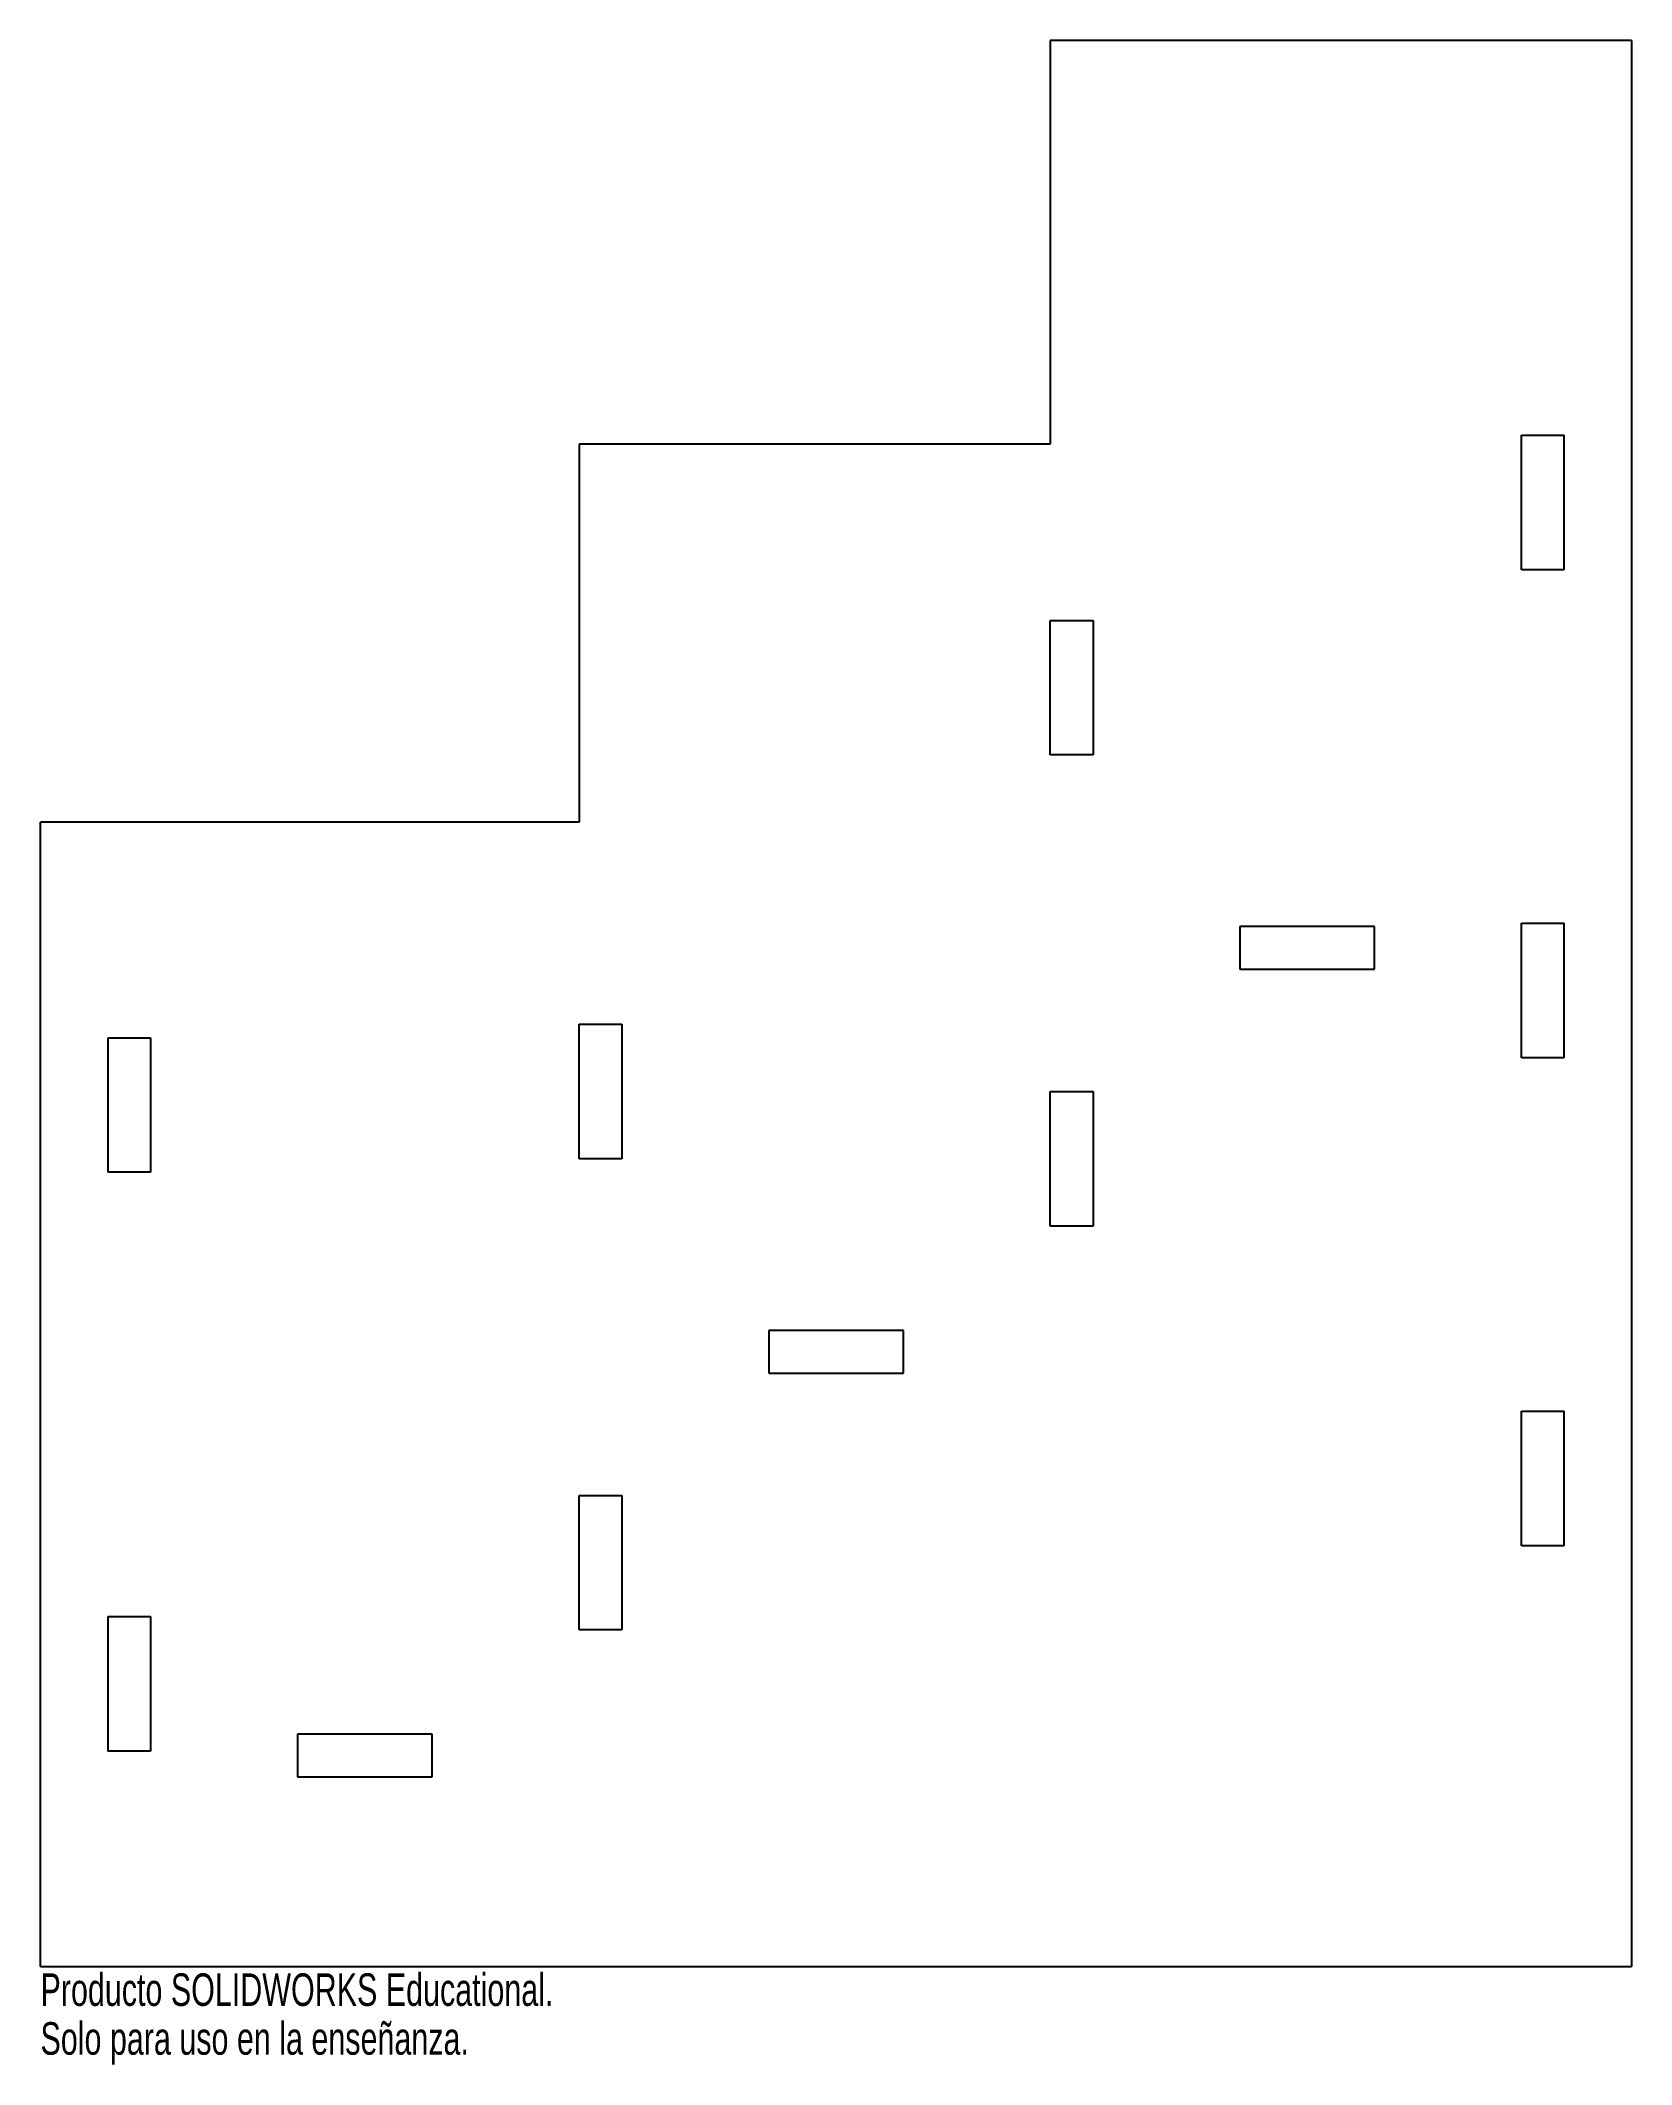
# Model space of a CAD drawing. Header units: millimetres. Extents: x -127 to 109, y -170 to 131.
import ezdxf

# ---------------------------------------------------------------- set-up
doc = ezdxf.new("R2010")
doc.units = ezdxf.units.MM
doc.styles.add('SLDTEXTSTYLE0', font='TXT', dxfattribs={"width": 0.7})

msp = doc.modelspace()

# ---------------------------------------------------------------- linework, layer by layer
at = {"color": 7, "linetype": 'Continuous', "lineweight": 25}
for p, q in [((22.76, 130.96), (22.76, 70.96)), ((109.11, 130.96), (22.76, 130.96)), ((109.11, 130.96), (109.11, -155.2)), ((92.76, 72.3), (99.11, 72.3)), ((92.76, 52.3), (92.76, 72.3)), ((99.11, 52.3), (99.11, 72.3)), ((-47.24, 70.96), (-47.24, 14.8)), ((22.76, 70.96), (-47.24, 70.96)), ((99.11, 52.3), (92.76, 52.3)), ((22.76, 44.8), (29.11, 44.8)), ((22.76, 24.8), (22.76, 44.8)), ((29.11, 44.8), (29.11, 24.8)), ((29.11, 24.8), (22.76, 24.8)), ((-47.24, 14.8), (-127.24, 14.8)), ((-127.24, -155.2), (-127.24, 14.8)), ((70.94, -0.69), (50.94, -0.69)), ((50.94, -0.69), (50.94, -7.04)), ((70.94, -7.04), (70.94, -0.69)), ((92.76, -0.2), (99.11, -0.2)), ((92.76, -20.2), (92.76, -0.2)), ((99.11, -20.2), (99.11, -0.2)), ((50.94, -7.04), (70.94, -7.04)), ((-117.24, -17.2), (-110.89, -17.2)), ((-117.24, -17.2), (-117.24, -37.2)), ((-110.89, -17.2), (-110.89, -37.2)), ((-47.24, -15.2), (-40.89, -15.2)), ((-47.24, -35.2), (-47.24, -15.2)), ((-40.89, -15.2), (-40.89, -35.2)), ((99.11, -20.2), (92.76, -20.2)), ((22.76, -25.2), (29.11, -25.2)), ((22.76, -45.2), (22.76, -25.2)), ((29.11, -25.2), (29.11, -45.2)), ((-40.89, -35.2), (-47.24, -35.2)), ((-110.89, -37.2), (-117.24, -37.2)), ((29.11, -45.2), (22.76, -45.2)), ((0.94, -60.69), (-19.06, -60.69)), ((-19.06, -60.69), (-19.06, -67.04)), ((0.94, -67.04), (0.94, -60.69)), ((-19.06, -67.04), (0.94, -67.04)), ((92.76, -72.7), (99.11, -72.7)), ((92.76, -92.7), (92.76, -72.7)), ((99.11, -92.7), (99.11, -72.7)), ((-47.24, -85.2), (-40.89, -85.2)), ((-47.24, -105.2), (-47.24, -85.2)), ((-40.89, -85.2), (-40.89, -105.2)), ((99.11, -92.7), (92.76, -92.7)), ((-117.24, -103.2), (-110.89, -103.2)), ((-117.24, -103.2), (-117.24, -123.2)), ((-110.89, -103.2), (-110.89, -123.2)), ((-40.89, -105.2), (-47.24, -105.2)), ((-110.89, -123.2), (-117.24, -123.2)), ((-69.06, -120.69), (-89.06, -120.69)), ((-89.06, -120.69), (-89.06, -127.04)), ((-69.06, -127.04), (-69.06, -120.69)), ((-89.06, -127.04), (-69.06, -127.04)), ((-127.24, -155.2), (109.11, -155.2))]:
    msp.add_line(p, q, dxfattribs=at)

# ---------------------------------------------------------------- texts
at = {"color": 7, "linetype": 'Continuous', "char_height": 4.8336, "attachment_point": 1, "style": 'SLDTEXTSTYLE0'}
for s, insert in [('Producto SOLIDWORKS Educational.', (-127.24, -156.22)), ('Solo para uso en la enseñanza.', (-127.24, -163.47))]:
    msp.add_mtext(s, dxfattribs=dict(at, insert=insert))

doc.saveas('drawing.dxf')
